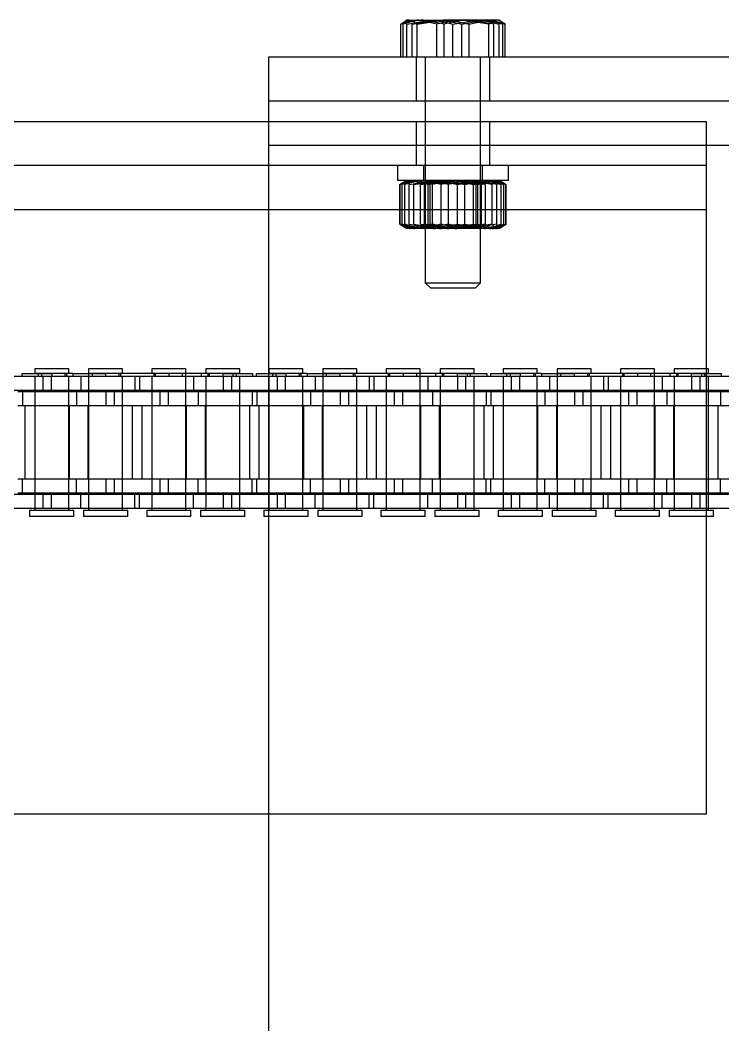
# Model space of a CAD drawing. Header units: metres. Extents: x 0 to 21025, y 0 to 14850.
# Drawn here: x 4131.1 to 4207.3, y 9238.3 to 9347.2 of the extents above; entities that cross this region are included whole.
import ezdxf

# ---------------------------------------------------------------- set-up
doc = ezdxf.new("R2010")
doc.units = ezdxf.units.M
doc.header["$LTSCALE"] = 25
doc.linetypes.add('HIDDEN2', pattern=[4.7625, 3.175, -1.5875])
doc.layers.add('SL4', color=4, linetype='Continuous')
doc.layers.add('ST1', color=7, linetype='HIDDEN2')

msp = doc.modelspace()

# ---------------------------------------------------------------- linework, layer by layer
at = {"layer": 'SL4'}
for p, q in [((4173.039, 9347.146), (4172.789, 9347.002)), ((4173.278, 9347.146), (4173.039, 9347.146)), ((4173.278, 9347.146), (4176.979, 9347.146)), ((4174.158, 9346.699), (4176.979, 9347.146)), ((4181.741, 9347.146), (4176.979, 9347.146)), ((4179.801, 9346.699), (4181.741, 9347.146)), ((4183.039, 9347.146), (4181.741, 9347.146)), ((4183.289, 9347.002), (4183.039, 9347.146)), ((4172.397, 9343.146), (4172.397, 9346.699)), ((4174.158, 9343.146), (4174.158, 9346.699)), ((4179.801, 9343.146), (4179.801, 9346.699)), ((4183.681, 9346.699), (4183.278, 9346.951)), ((4183.681, 9343.146), (4183.681, 9346.699)), ((4158.039, 9343.146), (4158.039, 9338.384)), ((4258.039, 9343.146), (4158.039, 9343.146)), ((4258.039, 9338.384), (4158.039, 9338.384)), ((4158.039, 9338.384), (4158.039, 9336.149)), ((4175.039, 9338.384), (4175.039, 9336.149)), ((4181.039, 9336.149), (4181.039, 9338.384)), ((4205.539, 9336.149), (2880.564, 9336.149)), ((4205.539, 9326.624), (4205.539, 9336.149)), ((4205.539, 9333.621), (4210.539, 9333.621)), ((2880.564, 9326.624), (4205.539, 9326.624)), ((4205.539, 9261.149), (4205.539, 9326.624)), ((4205.723, 9309.384), (4205.539, 9309.384)), ((4205.723, 9308.91), (4205.723, 9309.384)), ((4205.539, 9308.91), (4205.723, 9308.91)), ((4205.539, 9308.873), (4207.108, 9308.873)), ((4209.798, 9308.541), (4205.539, 9308.541)), ((4207.108, 9308.873), (4207.108, 9308.541)), ((4209.798, 9307.021), (4205.539, 9307.021)), ((4207.053, 9306.869), (4205.539, 9306.869)), ((4205.723, 9306.869), (4205.723, 9307.021)), ((4207.053, 9306.869), (4207.053, 9305.349)), ((4210.539, 9306.869), (4207.053, 9306.869)), ((4207.053, 9305.349), (4205.539, 9305.349)), ((4210.539, 9305.349), (4207.053, 9305.349)), ((4207.053, 9297.419), (4205.539, 9297.419)), ((4207.053, 9295.899), (4207.053, 9297.419)), ((4210.539, 9297.419), (4207.053, 9297.419)), ((4207.053, 9295.899), (4205.539, 9295.899)), ((4209.798, 9295.747), (4205.539, 9295.747)), ((4205.723, 9295.747), (4205.723, 9295.899)), ((4210.539, 9295.899), (4207.053, 9295.899)), ((4209.798, 9294.227), (4205.539, 9294.227)), ((4205.539, 9294.042), (4206.276, 9294.042)), ((4205.723, 9294.042), (4205.723, 9294.227)), ((4206.276, 9293.384), (4206.276, 9294.042)), ((4206.276, 9293.384), (4205.539, 9293.384)), ((2880.564, 9261.149), (4205.539, 9261.149)), ((4158.039, 9261.149), (4158.039, 9121.619))]:
    msp.add_line(p, q, dxfattribs=at)
for points, knots in [([(4172.397, 9346.699), (4172.457, 9346.755), (4172.744, 9347.018), (4173.042, 9347.09), (4173.278, 9347.146)], [0, 0, 0, 0, 0.2110008, 1, 1, 1, 1]), ([(4173.278, 9347.146), (4173.347, 9347.141), (4173.645, 9347.12), (4173.935, 9346.882), (4174.158, 9346.699)], [0, 0, 0, 0, 0.2318493, 1, 1, 1, 1]), ([(4176.979, 9347.146), (4177.046, 9347.146), (4177.999, 9347.139), (4178.933, 9346.911), (4179.801, 9346.699)], [0, 0, 0, 0, 0.0702006, 1, 1, 1, 1]), ([(4181.741, 9347.146), (4181.787, 9347.146), (4182.442, 9347.139), (4183.084, 9346.911), (4183.681, 9346.699)], [0, 0, 0, 0, 0.0702006, 1, 1, 1, 1])]:
    msp.add_open_spline(points, degree=3, knots=knots, dxfattribs=at)
at = {"layer": 'ST1'}
for p, q in [((4173.111, 9347.146), (4173.039, 9347.146)), ((4173.039, 9346.699), (4175.539, 9347.146)), ((4173.597, 9346.699), (4176.305, 9347.146)), ((4176.278, 9346.699), (4174.337, 9347.146)), ((4177.066, 9346.699), (4174.845, 9347.146)), ((4178.039, 9346.699), (4180.539, 9347.146)), ((4179.012, 9346.699), (4181.233, 9347.146)), ((4181.92, 9346.699), (4179.099, 9347.146)), ((4182.481, 9346.699), (4179.774, 9347.146)), ((4172.624, 9343.146), (4172.624, 9346.699)), ((4173.039, 9343.146), (4173.039, 9346.699)), ((4173.597, 9343.146), (4173.597, 9346.699)), ((4176.278, 9343.146), (4176.278, 9346.699)), ((4177.066, 9343.146), (4177.066, 9346.699)), ((4178.039, 9343.146), (4178.039, 9346.699)), ((4179.012, 9343.146), (4179.012, 9346.699)), ((4181.92, 9343.146), (4181.92, 9346.699)), ((4182.481, 9343.146), (4182.481, 9346.699)), ((4183.039, 9343.146), (4183.039, 9346.699)), ((4183.454, 9343.146), (4183.454, 9346.699)), ((4174.039, 9343.146), (4174.039, 9338.384)), ((4175.039, 9343.146), (4175.039, 9338.384)), ((4181.039, 9338.384), (4181.039, 9343.146)), ((4182.039, 9338.384), (4182.039, 9343.146)), ((4158.039, 9336.149), (4158.039, 9333.621)), ((4174.039, 9336.149), (4174.039, 9331.386)), ((4175.039, 9336.149), (4175.039, 9318.701)), ((4181.039, 9318.701), (4181.039, 9336.149)), ((4182.039, 9331.386), (4182.039, 9336.149)), ((4158.039, 9333.621), (4258.039, 9333.621)), ((4158.039, 9333.621), (4158.039, 9261.149)), ((4158.039, 9333.621), (4205.539, 9333.621)), ((4205.539, 9331.386), (2880.564, 9331.386)), ((4172.039, 9331.386), (4172.039, 9329.786)), ((4174.839, 9331.386), (4174.839, 9329.786)), ((4181.239, 9329.786), (4181.239, 9331.386)), ((4184.039, 9329.786), (4184.039, 9331.386)), ((4184.039, 9329.786), (4172.039, 9329.786)), ((4172.911, 9329.712), (4172.626, 9329.548)), ((4173.022, 9329.776), (4172.911, 9329.712)), ((4173.039, 9329.786), (4173.022, 9329.776)), ((4173.296, 9329.339), (4175.907, 9329.786)), ((4174.96, 9329.339), (4173.615, 9329.786)), ((4173.804, 9329.339), (4176.562, 9329.786)), ((4175.828, 9329.339), (4174.071, 9329.786)), ((4174.526, 9329.339), (4177.388, 9329.786)), ((4176.758, 9329.339), (4174.641, 9329.786)), ((4175.039, 9329.786), (4175.539, 9329.436)), ((4177.56, 9329.339), (4175.189, 9329.786)), ((4175.349, 9329.339), (4178.233, 9329.786)), ((4180.73, 9329.339), (4177.845, 9329.786)), ((4178.518, 9329.339), (4180.89, 9329.786)), ((4181.552, 9329.339), (4178.69, 9329.786)), ((4179.32, 9329.339), (4181.438, 9329.786)), ((4182.274, 9329.339), (4179.516, 9329.786)), ((4182.782, 9329.339), (4180.171, 9329.786)), ((4180.251, 9329.339), (4182.007, 9329.786)), ((4180.539, 9329.436), (4181.039, 9329.786)), ((4181.118, 9329.339), (4182.463, 9329.786)), ((4183.056, 9329.776), (4183.039, 9329.786)), ((4183.167, 9329.712), (4183.056, 9329.776)), ((4183.452, 9329.548), (4183.167, 9329.712)), ((4172.27, 9325.033), (4172.27, 9329.339)), ((4172.315, 9325.033), (4172.315, 9329.339)), ((4172.626, 9329.548), (4172.374, 9329.402)), ((4172.523, 9325.033), (4172.523, 9329.339)), ((4172.817, 9325.033), (4172.817, 9329.339)), ((4173.296, 9325.033), (4173.296, 9329.339)), ((4173.804, 9325.033), (4173.804, 9329.339)), ((4174.526, 9325.033), (4174.526, 9329.339)), ((4174.96, 9325.033), (4174.96, 9329.339)), ((4175.349, 9325.033), (4175.349, 9329.339)), ((4180.539, 9329.436), (4175.539, 9329.436)), ((4175.539, 9329.436), (4175.539, 9324.962)), ((4175.828, 9325.033), (4175.828, 9329.339)), ((4176.758, 9325.033), (4176.758, 9329.339)), ((4177.56, 9325.033), (4177.56, 9329.339)), ((4178.518, 9325.033), (4178.518, 9329.339)), ((4179.32, 9325.033), (4179.32, 9329.339)), ((4180.251, 9325.033), (4180.251, 9329.339)), ((4180.539, 9324.962), (4180.539, 9329.436)), ((4180.73, 9325.033), (4180.73, 9329.339)), ((4181.118, 9325.033), (4181.118, 9329.339)), ((4181.552, 9325.033), (4181.552, 9329.339)), ((4182.274, 9325.033), (4182.274, 9329.339)), ((4182.782, 9325.033), (4182.782, 9329.339)), ((4183.166, 9329.683), (4183.555, 9329.339)), ((4183.261, 9325.033), (4183.261, 9329.339)), ((4183.436, 9329.507), (4183.764, 9329.339)), ((4183.704, 9329.402), (4183.452, 9329.548)), ((4183.555, 9325.033), (4183.555, 9329.339)), ((4183.692, 9329.381), (4183.808, 9329.339)), ((4183.764, 9325.033), (4183.764, 9329.339)), ((4183.808, 9325.033), (4183.808, 9329.339)), ((2880.564, 9326.624), (4205.539, 9326.624)), ((4172.374, 9324.97), (4172.626, 9324.824)), ((4172.626, 9324.824), (4172.911, 9324.66)), ((4172.911, 9324.66), (4173.022, 9324.596)), ((4173.022, 9324.596), (4173.039, 9324.586)), ((4175.189, 9324.586), (4173.045, 9324.586)), ((4173.296, 9325.033), (4175.907, 9324.586)), ((4174.96, 9325.033), (4173.615, 9324.586)), ((4173.804, 9325.033), (4176.562, 9324.586)), ((4175.828, 9325.033), (4174.071, 9324.586)), ((4174.526, 9325.033), (4177.388, 9324.586)), ((4176.758, 9325.033), (4174.641, 9324.586)), ((4175.539, 9324.962), (4175.039, 9324.611)), ((4175.039, 9324.611), (4181.029, 9324.611)), ((4177.56, 9325.033), (4175.189, 9324.586)), ((4180.171, 9324.586), (4175.189, 9324.586)), ((4175.349, 9325.033), (4178.233, 9324.586)), ((4175.539, 9324.962), (4180.539, 9324.962)), ((4180.73, 9325.033), (4177.845, 9324.586)), ((4178.518, 9325.033), (4180.89, 9324.586)), ((4181.552, 9325.033), (4178.69, 9324.586)), ((4179.32, 9325.033), (4181.438, 9324.586)), ((4182.274, 9325.033), (4179.516, 9324.586)), ((4182.782, 9325.033), (4180.171, 9324.586)), ((4183.022, 9324.586), (4180.171, 9324.586)), ((4180.251, 9325.033), (4182.007, 9324.586)), ((4181.039, 9324.611), (4180.539, 9324.962)), ((4181.029, 9324.611), (4181.039, 9324.611)), ((4181.039, 9324.586), (4181.039, 9324.611)), ((4181.118, 9325.033), (4182.463, 9324.586)), ((4183.022, 9324.586), (4183.039, 9324.586)), ((4183.039, 9324.586), (4183.056, 9324.596)), ((4183.056, 9324.596), (4183.167, 9324.66)), ((4183.157, 9324.681), (4183.555, 9325.033)), ((4183.167, 9324.66), (4183.452, 9324.824)), ((4183.452, 9324.824), (4183.704, 9324.97)), ((4183.692, 9324.991), (4183.808, 9325.033)), ((4175.039, 9318.701), (4181.039, 9318.701)), ((4175.039, 9318.701), (4175.594, 9318.146)), ((4175.594, 9318.146), (4180.485, 9318.146)), ((4180.485, 9318.146), (4181.039, 9318.701)), ((4136.375, 9309.384), (4132.685, 9309.384)), ((4132.685, 9309.384), (4132.685, 9308.91)), ((4136.375, 9308.91), (4136.375, 9309.384)), ((4142.223, 9309.384), (4138.533, 9309.384)), ((4138.533, 9309.384), (4138.533, 9308.91)), ((4142.223, 9308.91), (4142.223, 9309.384)), ((4149.075, 9309.384), (4145.385, 9309.384)), ((4145.385, 9309.384), (4145.385, 9308.91)), ((4149.075, 9308.91), (4149.075, 9309.384)), ((4154.923, 9309.384), (4151.233, 9309.384)), ((4151.233, 9309.384), (4151.233, 9308.91)), ((4154.923, 9308.91), (4154.923, 9309.384)), ((4161.775, 9309.384), (4158.085, 9309.384)), ((4158.085, 9309.384), (4158.085, 9308.91)), ((4161.775, 9308.91), (4161.775, 9309.384)), ((4167.623, 9309.384), (4163.933, 9309.384)), ((4163.933, 9309.384), (4163.933, 9308.91)), ((4167.623, 9308.91), (4167.623, 9309.384)), ((4174.475, 9309.384), (4170.785, 9309.384)), ((4170.785, 9309.384), (4170.785, 9308.91)), ((4174.475, 9308.91), (4174.475, 9309.384)), ((4180.323, 9309.384), (4176.633, 9309.384)), ((4176.633, 9309.384), (4176.633, 9308.91)), ((4180.323, 9308.91), (4180.323, 9309.384)), ((4187.175, 9309.384), (4183.485, 9309.384)), ((4183.485, 9309.384), (4183.485, 9308.91)), ((4187.175, 9308.91), (4187.175, 9309.384)), ((4193.023, 9309.384), (4189.333, 9309.384)), ((4189.333, 9309.384), (4189.333, 9308.91)), ((4193.023, 9308.91), (4193.023, 9309.384)), ((4199.875, 9309.384), (4196.185, 9309.384)), ((4196.185, 9309.384), (4196.185, 9308.91)), ((4199.875, 9308.91), (4199.875, 9309.384)), ((4205.539, 9309.384), (4202.033, 9309.384)), ((4202.033, 9309.384), (4202.033, 9308.91)), ((4133.598, 9308.541), (4124.503, 9308.541)), ((4131.299, 9308.873), (4131.299, 9308.541)), ((4131.299, 9308.873), (4134.53, 9308.873)), ((4132.685, 9308.91), (4136.375, 9308.91)), ((4132.685, 9308.541), (4132.685, 9307.021)), ((4132.685, 9308.541), (4132.685, 9294.042)), ((4133.054, 9308.91), (4133.054, 9308.541)), ((4133.423, 9308.873), (4133.423, 9308.541)), ((4134.458, 9308.541), (4133.598, 9308.541)), ((4133.598, 9307.021), (4133.598, 9308.541)), ((4143.553, 9308.541), (4134.458, 9308.541)), ((4134.458, 9308.541), (4134.458, 9307.021)), ((4134.53, 9308.873), (4134.53, 9308.541)), ((4136.826, 9308.873), (4134.53, 9308.873)), ((4136.006, 9308.541), (4136.006, 9308.91)), ((4136.149, 9308.873), (4136.149, 9308.541)), ((4136.375, 9307.021), (4136.375, 9308.541)), ((4136.375, 9294.042), (4136.375, 9308.541)), ((4136.826, 9308.873), (4140.378, 9308.873)), ((4136.826, 9308.873), (4136.826, 9308.541)), ((4137.705, 9308.541), (4137.705, 9307.021)), ((4138.533, 9308.91), (4142.223, 9308.91)), ((4138.533, 9308.873), (4138.533, 9307.021)), ((4138.533, 9308.541), (4138.533, 9294.042)), ((4138.902, 9308.91), (4138.902, 9308.541)), ((4140.378, 9308.873), (4140.378, 9308.541)), ((4153.078, 9308.873), (4140.378, 9308.873)), ((4141.854, 9308.541), (4141.854, 9308.91)), ((4141.997, 9308.873), (4141.997, 9308.541)), ((4142.223, 9307.021), (4142.223, 9308.541)), ((4142.223, 9294.042), (4142.223, 9308.541)), ((4143.553, 9308.541), (4143.553, 9307.021)), ((4149.903, 9308.541), (4143.553, 9308.541)), ((4144.055, 9308.541), (4144.055, 9307.021)), ((4145.385, 9308.91), (4149.075, 9308.91)), ((4145.385, 9308.541), (4145.385, 9307.021)), ((4145.385, 9308.541), (4145.385, 9294.042)), ((4145.611, 9308.873), (4145.611, 9308.541)), ((4145.754, 9308.91), (4145.754, 9308.541)), ((4147.23, 9308.873), (4147.23, 9308.541)), ((4148.706, 9308.541), (4148.706, 9308.91)), ((4149.075, 9307.021), (4149.075, 9308.873)), ((4149.075, 9294.042), (4149.075, 9308.541)), ((4149.903, 9308.541), (4149.903, 9307.021)), ((4158.998, 9308.541), (4149.903, 9308.541)), ((4150.782, 9308.541), (4150.782, 9308.873)), ((4151.233, 9308.91), (4154.923, 9308.91)), ((4151.233, 9308.541), (4151.233, 9307.021)), ((4151.233, 9308.541), (4151.233, 9294.042)), ((4151.459, 9308.873), (4151.459, 9308.541)), ((4151.602, 9308.91), (4151.602, 9308.541)), ((4153.078, 9308.873), (4153.078, 9308.541)), ((4153.078, 9308.873), (4156.308, 9308.873)), ((4153.15, 9307.021), (4153.15, 9308.541)), ((4154.01, 9308.541), (4154.01, 9307.021)), ((4154.185, 9308.873), (4154.185, 9308.541)), ((4154.554, 9308.541), (4154.554, 9308.91)), ((4154.923, 9307.021), (4154.923, 9308.541)), ((4154.923, 9294.042), (4154.923, 9308.541)), ((4156.308, 9308.873), (4156.308, 9308.541)), ((4156.699, 9308.873), (4156.699, 9308.541)), ((4156.699, 9308.873), (4159.93, 9308.873)), ((4158.085, 9308.91), (4161.775, 9308.91)), ((4158.085, 9308.541), (4158.085, 9307.021)), ((4158.085, 9308.541), (4158.085, 9294.042)), ((4158.454, 9308.91), (4158.454, 9308.541)), ((4158.823, 9308.873), (4158.823, 9308.541)), ((4159.858, 9308.541), (4158.998, 9308.541)), ((4158.998, 9307.021), (4158.998, 9308.541)), ((4168.953, 9308.541), (4159.858, 9308.541)), ((4159.858, 9308.541), (4159.858, 9307.021)), ((4159.93, 9308.873), (4159.93, 9308.541)), ((4162.226, 9308.873), (4159.93, 9308.873)), ((4161.406, 9308.541), (4161.406, 9308.91)), ((4161.549, 9308.873), (4161.549, 9308.541)), ((4161.775, 9307.021), (4161.775, 9308.541)), ((4161.775, 9294.042), (4161.775, 9308.541)), ((4162.226, 9308.873), (4165.778, 9308.873)), ((4162.226, 9308.873), (4162.226, 9308.541)), ((4163.105, 9308.541), (4163.105, 9307.021)), ((4163.933, 9308.91), (4167.623, 9308.91)), ((4163.933, 9308.873), (4163.933, 9307.021)), ((4163.933, 9308.541), (4163.933, 9294.042)), ((4164.302, 9308.91), (4164.302, 9308.541)), ((4165.778, 9308.873), (4165.778, 9308.541)), ((4178.478, 9308.873), (4165.778, 9308.873)), ((4167.254, 9308.541), (4167.254, 9308.91)), ((4167.397, 9308.873), (4167.397, 9308.541)), ((4167.623, 9307.021), (4167.623, 9308.541)), ((4167.623, 9294.042), (4167.623, 9308.541)), ((4168.953, 9308.541), (4168.953, 9307.021)), ((4175.303, 9308.541), (4168.953, 9308.541)), ((4169.455, 9308.541), (4169.455, 9307.021)), ((4170.785, 9308.91), (4174.475, 9308.91)), ((4170.785, 9308.541), (4170.785, 9307.021)), ((4170.785, 9308.541), (4170.785, 9294.042)), ((4171.011, 9308.873), (4171.011, 9308.541)), ((4171.154, 9308.91), (4171.154, 9308.541)), ((4172.63, 9308.873), (4172.63, 9308.541)), ((4174.106, 9308.541), (4174.106, 9308.91)), ((4174.475, 9307.021), (4174.475, 9308.873)), ((4174.475, 9294.042), (4174.475, 9308.541)), ((4175.303, 9308.541), (4175.303, 9307.021)), ((4184.398, 9308.541), (4175.303, 9308.541)), ((4176.182, 9308.541), (4176.182, 9308.873)), ((4176.633, 9308.91), (4180.323, 9308.91)), ((4176.633, 9308.541), (4176.633, 9307.021)), ((4176.633, 9308.541), (4176.633, 9294.042)), ((4176.859, 9308.873), (4176.859, 9308.541)), ((4177.002, 9308.91), (4177.002, 9308.541)), ((4178.478, 9308.873), (4178.478, 9308.541)), ((4178.478, 9308.873), (4181.708, 9308.873)), ((4178.55, 9307.021), (4178.55, 9308.541)), ((4179.41, 9308.541), (4179.41, 9307.021)), ((4179.585, 9308.873), (4179.585, 9308.541)), ((4179.954, 9308.541), (4179.954, 9308.91)), ((4180.323, 9307.021), (4180.323, 9308.541)), ((4180.323, 9294.042), (4180.323, 9308.541)), ((4181.708, 9308.873), (4181.708, 9308.541)), ((4182.099, 9308.873), (4182.099, 9308.541)), ((4182.099, 9308.873), (4185.33, 9308.873)), ((4183.485, 9308.91), (4187.175, 9308.91)), ((4183.485, 9308.541), (4183.485, 9307.021)), ((4183.485, 9308.541), (4183.485, 9294.042)), ((4183.854, 9308.91), (4183.854, 9308.541)), ((4184.223, 9308.873), (4184.223, 9308.541)), ((4185.258, 9308.541), (4184.398, 9308.541)), ((4184.398, 9307.021), (4184.398, 9308.541)), ((4194.353, 9308.541), (4185.258, 9308.541)), ((4185.258, 9308.541), (4185.258, 9307.021)), ((4185.33, 9308.873), (4185.33, 9308.541)), ((4187.626, 9308.873), (4185.33, 9308.873)), ((4186.806, 9308.541), (4186.806, 9308.91)), ((4186.949, 9308.873), (4186.949, 9308.541)), ((4187.175, 9307.021), (4187.175, 9308.541)), ((4187.175, 9294.042), (4187.175, 9308.541)), ((4187.626, 9308.873), (4191.178, 9308.873)), ((4187.626, 9308.873), (4187.626, 9308.541)), ((4188.505, 9308.541), (4188.505, 9307.021)), ((4189.333, 9308.91), (4193.023, 9308.91)), ((4189.333, 9308.873), (4189.333, 9307.021)), ((4189.333, 9308.541), (4189.333, 9294.042)), ((4189.702, 9308.91), (4189.702, 9308.541)), ((4191.178, 9308.873), (4191.178, 9308.541)), ((4203.878, 9308.873), (4191.178, 9308.873)), ((4192.654, 9308.541), (4192.654, 9308.91)), ((4192.797, 9308.873), (4192.797, 9308.541)), ((4193.023, 9307.021), (4193.023, 9308.541)), ((4193.023, 9294.042), (4193.023, 9308.541)), ((4194.353, 9308.541), (4194.353, 9307.021)), ((4200.703, 9308.541), (4194.353, 9308.541)), ((4194.855, 9308.541), (4194.855, 9307.021)), ((4196.185, 9308.91), (4199.875, 9308.91)), ((4196.185, 9308.541), (4196.185, 9307.021)), ((4196.185, 9308.541), (4196.185, 9294.042)), ((4196.411, 9308.873), (4196.411, 9308.541)), ((4196.554, 9308.91), (4196.554, 9308.541)), ((4198.03, 9308.873), (4198.03, 9308.541)), ((4199.506, 9308.541), (4199.506, 9308.91)), ((4199.875, 9307.021), (4199.875, 9308.873)), ((4199.875, 9294.042), (4199.875, 9308.541)), ((4200.703, 9308.541), (4200.703, 9307.021)), ((4205.539, 9308.541), (4200.703, 9308.541)), ((4201.582, 9308.541), (4201.582, 9308.873)), ((4202.033, 9308.91), (4205.539, 9308.91)), ((4202.033, 9308.541), (4202.033, 9307.021)), ((4202.033, 9308.541), (4202.033, 9294.042)), ((4202.259, 9308.873), (4202.259, 9308.541)), ((4202.402, 9308.91), (4202.402, 9308.541)), ((4203.878, 9308.873), (4203.878, 9308.541)), ((4203.878, 9308.873), (4205.539, 9308.873)), ((4203.95, 9307.021), (4203.95, 9308.541)), ((4204.809, 9308.541), (4204.809, 9307.021)), ((4204.985, 9308.873), (4204.985, 9308.541)), ((4205.354, 9308.541), (4205.354, 9308.91)), ((4205.723, 9307.021), (4205.723, 9308.541)), ((4205.723, 9307.021), (4205.723, 9308.541)), ((4133.598, 9307.021), (4124.503, 9307.021)), ((4137.203, 9306.869), (4130.853, 9306.869)), ((4131.355, 9306.869), (4131.355, 9305.349)), ((4132.685, 9306.869), (4132.685, 9305.349)), ((4134.458, 9307.021), (4133.598, 9307.021)), ((4143.553, 9307.021), (4134.458, 9307.021)), ((4136.375, 9305.349), (4136.375, 9306.869)), ((4137.203, 9306.869), (4137.203, 9305.349)), ((4146.298, 9306.869), (4137.203, 9306.869)), ((4138.533, 9306.869), (4138.533, 9305.349)), ((4140.45, 9305.349), (4140.45, 9306.869)), ((4141.31, 9306.869), (4141.31, 9305.349)), ((4142.223, 9305.349), (4142.223, 9306.869)), ((4149.903, 9307.021), (4143.553, 9307.021)), ((4145.385, 9306.869), (4145.385, 9305.349)), ((4147.158, 9306.869), (4146.298, 9306.869)), ((4146.298, 9305.349), (4146.298, 9306.869)), ((4156.253, 9306.869), (4147.158, 9306.869)), ((4147.158, 9306.869), (4147.158, 9305.349)), ((4149.075, 9305.349), (4149.075, 9306.869)), ((4158.998, 9307.021), (4149.903, 9307.021)), ((4150.405, 9306.869), (4150.405, 9305.349)), ((4151.233, 9306.869), (4151.233, 9305.349)), ((4154.923, 9305.349), (4154.923, 9306.869)), ((4156.253, 9306.869), (4156.253, 9305.349)), ((4162.603, 9306.869), (4156.253, 9306.869)), ((4156.755, 9306.869), (4156.755, 9305.349)), ((4158.085, 9306.869), (4158.085, 9305.349)), ((4159.858, 9307.021), (4158.998, 9307.021)), ((4168.953, 9307.021), (4159.858, 9307.021)), ((4161.775, 9305.349), (4161.775, 9306.869)), ((4162.603, 9306.869), (4162.603, 9305.349)), ((4171.698, 9306.869), (4162.603, 9306.869)), ((4163.933, 9306.869), (4163.933, 9305.349)), ((4165.85, 9305.349), (4165.85, 9306.869)), ((4166.71, 9306.869), (4166.71, 9305.349)), ((4167.623, 9305.349), (4167.623, 9306.869)), ((4175.303, 9307.021), (4168.953, 9307.021)), ((4170.785, 9306.869), (4170.785, 9305.349)), ((4172.558, 9306.869), (4171.698, 9306.869)), ((4171.698, 9305.349), (4171.698, 9306.869)), ((4181.653, 9306.869), (4172.558, 9306.869)), ((4172.558, 9306.869), (4172.558, 9305.349)), ((4174.475, 9305.349), (4174.475, 9306.869)), ((4184.398, 9307.021), (4175.303, 9307.021)), ((4175.805, 9306.869), (4175.805, 9305.349)), ((4176.633, 9306.869), (4176.633, 9305.349)), ((4180.323, 9305.349), (4180.323, 9306.869)), ((4181.653, 9306.869), (4181.653, 9305.349)), ((4188.003, 9306.869), (4181.653, 9306.869)), ((4182.155, 9306.869), (4182.155, 9305.349)), ((4183.485, 9306.869), (4183.485, 9305.349)), ((4185.258, 9307.021), (4184.398, 9307.021)), ((4194.353, 9307.021), (4185.258, 9307.021)), ((4187.175, 9305.349), (4187.175, 9306.869)), ((4188.003, 9306.869), (4188.003, 9305.349)), ((4197.098, 9306.869), (4188.003, 9306.869)), ((4189.333, 9306.869), (4189.333, 9305.349)), ((4191.25, 9305.349), (4191.25, 9306.869)), ((4192.11, 9306.869), (4192.11, 9305.349)), ((4193.023, 9305.349), (4193.023, 9306.869)), ((4200.703, 9307.021), (4194.353, 9307.021)), ((4196.185, 9306.869), (4196.185, 9305.349)), ((4197.958, 9306.869), (4197.098, 9306.869)), ((4197.098, 9305.349), (4197.098, 9306.869)), ((4205.539, 9306.869), (4197.958, 9306.869)), ((4197.958, 9306.869), (4197.958, 9305.349)), ((4199.875, 9305.349), (4199.875, 9306.869)), ((4205.539, 9307.021), (4200.703, 9307.021)), ((4201.205, 9306.869), (4201.205, 9305.349)), ((4202.033, 9306.869), (4202.033, 9305.349)), ((4205.723, 9295.899), (4205.723, 9306.869)), ((4205.723, 9305.349), (4205.723, 9306.869)), ((4207.053, 9306.869), (4207.053, 9305.349)), ((4137.203, 9305.349), (4130.853, 9305.349)), ((4131.638, 9297.419), (4131.638, 9305.349)), ((4132.685, 9305.349), (4132.685, 9297.419)), ((4136.375, 9297.419), (4136.375, 9305.349)), ((4136.418, 9305.349), (4136.418, 9297.419)), ((4146.298, 9305.349), (4137.203, 9305.349)), ((4138.49, 9297.419), (4138.49, 9305.349)), ((4138.533, 9305.349), (4138.533, 9297.419)), ((4142.223, 9297.419), (4142.223, 9305.349)), ((4143.27, 9305.349), (4143.27, 9297.419)), ((4144.338, 9297.419), (4144.338, 9305.349)), ((4145.385, 9305.349), (4145.385, 9297.419)), ((4147.158, 9305.349), (4146.298, 9305.349)), ((4156.253, 9305.349), (4147.158, 9305.349)), ((4149.075, 9297.419), (4149.075, 9305.349)), ((4149.118, 9305.349), (4149.118, 9297.419)), ((4151.19, 9297.419), (4151.19, 9305.349)), ((4151.233, 9305.349), (4151.233, 9297.419)), ((4154.923, 9297.419), (4154.923, 9305.349)), ((4155.97, 9305.349), (4155.97, 9297.419)), ((4162.603, 9305.349), (4156.253, 9305.349)), ((4157.038, 9297.419), (4157.038, 9305.349)), ((4158.085, 9305.349), (4158.085, 9297.419)), ((4161.775, 9297.419), (4161.775, 9305.349)), ((4161.818, 9305.349), (4161.818, 9297.419)), ((4171.698, 9305.349), (4162.603, 9305.349)), ((4163.89, 9297.419), (4163.89, 9305.349)), ((4163.933, 9305.349), (4163.933, 9297.419)), ((4167.623, 9297.419), (4167.623, 9305.349)), ((4168.67, 9305.349), (4168.67, 9297.419)), ((4169.738, 9297.419), (4169.738, 9305.349)), ((4170.785, 9305.349), (4170.785, 9297.419)), ((4172.558, 9305.349), (4171.698, 9305.349)), ((4181.653, 9305.349), (4172.558, 9305.349)), ((4174.475, 9297.419), (4174.475, 9305.349)), ((4174.518, 9305.349), (4174.518, 9297.419)), ((4176.59, 9297.419), (4176.59, 9305.349)), ((4176.633, 9305.349), (4176.633, 9297.419)), ((4180.323, 9297.419), (4180.323, 9305.349)), ((4181.37, 9305.349), (4181.37, 9297.419)), ((4188.003, 9305.349), (4181.653, 9305.349)), ((4182.438, 9297.419), (4182.438, 9305.349)), ((4183.485, 9305.349), (4183.485, 9297.419)), ((4187.175, 9297.419), (4187.175, 9305.349)), ((4187.218, 9305.349), (4187.218, 9297.419)), ((4197.098, 9305.349), (4188.003, 9305.349)), ((4189.29, 9297.419), (4189.29, 9305.349)), ((4189.333, 9305.349), (4189.333, 9297.419)), ((4193.023, 9297.419), (4193.023, 9305.349)), ((4194.07, 9305.349), (4194.07, 9297.419)), ((4195.138, 9297.419), (4195.138, 9305.349)), ((4196.185, 9305.349), (4196.185, 9297.419)), ((4197.958, 9305.349), (4197.098, 9305.349)), ((4205.539, 9305.349), (4197.958, 9305.349)), ((4199.875, 9297.419), (4199.875, 9305.349)), ((4199.918, 9305.349), (4199.918, 9297.419)), ((4201.99, 9297.419), (4201.99, 9305.349)), ((4202.033, 9305.349), (4202.033, 9297.419)), ((4205.723, 9297.419), (4205.723, 9305.349)), ((4206.77, 9305.349), (4206.77, 9297.419)), ((4137.203, 9297.419), (4130.853, 9297.419)), ((4131.355, 9295.899), (4131.355, 9297.419)), ((4132.685, 9297.419), (4132.685, 9295.899)), ((4136.375, 9295.899), (4136.375, 9297.419)), ((4137.203, 9295.899), (4137.203, 9297.419)), ((4146.298, 9297.419), (4137.203, 9297.419)), ((4138.533, 9297.419), (4138.533, 9295.899)), ((4140.45, 9295.899), (4140.45, 9297.419)), ((4141.31, 9297.419), (4141.31, 9295.899)), ((4142.223, 9295.899), (4142.223, 9297.419)), ((4145.385, 9297.419), (4145.385, 9295.899)), ((4147.158, 9297.419), (4146.298, 9297.419)), ((4146.298, 9295.899), (4146.298, 9297.419)), ((4156.253, 9297.419), (4147.158, 9297.419)), ((4147.158, 9297.419), (4147.158, 9295.899)), ((4149.075, 9295.899), (4149.075, 9297.419)), ((4150.405, 9295.899), (4150.405, 9297.419)), ((4151.233, 9297.419), (4151.233, 9295.899)), ((4154.923, 9295.899), (4154.923, 9297.419)), ((4156.253, 9295.899), (4156.253, 9297.419)), ((4162.603, 9297.419), (4156.253, 9297.419)), ((4156.755, 9295.899), (4156.755, 9297.419)), ((4158.085, 9297.419), (4158.085, 9295.899)), ((4161.775, 9295.899), (4161.775, 9297.419)), ((4162.603, 9295.899), (4162.603, 9297.419)), ((4171.698, 9297.419), (4162.603, 9297.419)), ((4163.933, 9297.419), (4163.933, 9295.899)), ((4165.85, 9295.899), (4165.85, 9297.419)), ((4166.71, 9297.419), (4166.71, 9295.899)), ((4167.623, 9295.899), (4167.623, 9297.419)), ((4170.785, 9297.419), (4170.785, 9295.899)), ((4172.558, 9297.419), (4171.698, 9297.419)), ((4171.698, 9295.899), (4171.698, 9297.419)), ((4181.653, 9297.419), (4172.558, 9297.419)), ((4172.558, 9297.419), (4172.558, 9295.899)), ((4174.475, 9295.899), (4174.475, 9297.419)), ((4175.805, 9295.899), (4175.805, 9297.419)), ((4176.633, 9297.419), (4176.633, 9295.899)), ((4180.323, 9295.899), (4180.323, 9297.419)), ((4181.653, 9295.899), (4181.653, 9297.419)), ((4188.003, 9297.419), (4181.653, 9297.419)), ((4182.155, 9295.899), (4182.155, 9297.419)), ((4183.485, 9297.419), (4183.485, 9295.899)), ((4187.175, 9295.899), (4187.175, 9297.419)), ((4188.003, 9295.899), (4188.003, 9297.419)), ((4197.098, 9297.419), (4188.003, 9297.419)), ((4189.333, 9297.419), (4189.333, 9295.899)), ((4191.25, 9295.899), (4191.25, 9297.419)), ((4192.11, 9297.419), (4192.11, 9295.899)), ((4193.023, 9295.899), (4193.023, 9297.419)), ((4196.185, 9297.419), (4196.185, 9295.899)), ((4197.958, 9297.419), (4197.098, 9297.419)), ((4197.098, 9295.899), (4197.098, 9297.419)), ((4205.539, 9297.419), (4197.958, 9297.419)), ((4197.958, 9297.419), (4197.958, 9295.899)), ((4199.875, 9295.899), (4199.875, 9297.419)), ((4201.205, 9295.899), (4201.205, 9297.419)), ((4202.033, 9297.419), (4202.033, 9295.899)), ((4205.723, 9295.899), (4205.723, 9297.419)), ((4207.053, 9295.899), (4207.053, 9297.419)), ((4133.598, 9295.747), (4124.503, 9295.747)), ((4137.203, 9295.899), (4130.853, 9295.899)), ((4132.685, 9295.747), (4132.685, 9294.227)), ((4134.458, 9295.747), (4133.598, 9295.747)), ((4133.598, 9294.227), (4133.598, 9295.747)), ((4143.553, 9295.747), (4134.458, 9295.747)), ((4134.458, 9295.747), (4134.458, 9294.227)), ((4136.375, 9294.227), (4136.375, 9295.747)), ((4146.298, 9295.899), (4137.203, 9295.899)), ((4137.705, 9294.227), (4137.705, 9295.747)), ((4138.533, 9295.747), (4138.533, 9294.227)), ((4142.223, 9294.227), (4142.223, 9295.747)), ((4143.553, 9294.227), (4143.553, 9295.747)), ((4149.903, 9295.747), (4143.553, 9295.747)), ((4144.055, 9294.227), (4144.055, 9295.747)), ((4145.385, 9295.747), (4145.385, 9294.227)), ((4147.158, 9295.899), (4146.298, 9295.899)), ((4156.253, 9295.899), (4147.158, 9295.899)), ((4149.075, 9294.227), (4149.075, 9295.747)), ((4149.903, 9294.227), (4149.903, 9295.747)), ((4158.998, 9295.747), (4149.903, 9295.747)), ((4151.233, 9295.747), (4151.233, 9294.227)), ((4153.15, 9294.227), (4153.15, 9295.747)), ((4154.01, 9295.747), (4154.01, 9294.227)), ((4154.923, 9294.227), (4154.923, 9295.747)), ((4162.603, 9295.899), (4156.253, 9295.899)), ((4158.085, 9295.747), (4158.085, 9294.227)), ((4159.858, 9295.747), (4158.998, 9295.747)), ((4158.998, 9294.227), (4158.998, 9295.747)), ((4168.953, 9295.747), (4159.858, 9295.747)), ((4159.858, 9295.747), (4159.858, 9294.227)), ((4161.775, 9294.227), (4161.775, 9295.747)), ((4171.698, 9295.899), (4162.603, 9295.899)), ((4163.105, 9294.227), (4163.105, 9295.747)), ((4163.933, 9295.747), (4163.933, 9294.227)), ((4167.623, 9294.227), (4167.623, 9295.747)), ((4168.953, 9294.227), (4168.953, 9295.747)), ((4175.303, 9295.747), (4168.953, 9295.747)), ((4169.455, 9294.227), (4169.455, 9295.747)), ((4170.785, 9295.747), (4170.785, 9294.227)), ((4172.558, 9295.899), (4171.698, 9295.899)), ((4181.653, 9295.899), (4172.558, 9295.899)), ((4174.475, 9294.227), (4174.475, 9295.747)), ((4175.303, 9294.227), (4175.303, 9295.747)), ((4184.398, 9295.747), (4175.303, 9295.747)), ((4176.633, 9295.747), (4176.633, 9294.227)), ((4178.55, 9294.227), (4178.55, 9295.747)), ((4179.41, 9295.747), (4179.41, 9294.227)), ((4180.323, 9294.227), (4180.323, 9295.747)), ((4188.003, 9295.899), (4181.653, 9295.899)), ((4183.485, 9295.747), (4183.485, 9294.227)), ((4185.258, 9295.747), (4184.398, 9295.747)), ((4184.398, 9294.227), (4184.398, 9295.747)), ((4194.353, 9295.747), (4185.258, 9295.747)), ((4185.258, 9295.747), (4185.258, 9294.227)), ((4187.175, 9294.227), (4187.175, 9295.747)), ((4197.098, 9295.899), (4188.003, 9295.899)), ((4188.505, 9294.227), (4188.505, 9295.747)), ((4189.333, 9295.747), (4189.333, 9294.227)), ((4193.023, 9294.227), (4193.023, 9295.747)), ((4194.353, 9294.227), (4194.353, 9295.747)), ((4200.703, 9295.747), (4194.353, 9295.747)), ((4194.855, 9294.227), (4194.855, 9295.747)), ((4196.185, 9295.747), (4196.185, 9294.227)), ((4197.958, 9295.899), (4197.098, 9295.899)), ((4205.539, 9295.899), (4197.958, 9295.899)), ((4199.875, 9294.227), (4199.875, 9295.747)), ((4200.703, 9294.227), (4200.703, 9295.747)), ((4205.539, 9295.747), (4200.703, 9295.747)), ((4202.033, 9295.747), (4202.033, 9294.227)), ((4203.95, 9294.227), (4203.95, 9295.747)), ((4204.809, 9295.747), (4204.809, 9294.227)), ((4205.723, 9294.227), (4205.723, 9295.747)), ((4205.723, 9294.227), (4205.723, 9295.747)), ((4133.598, 9294.227), (4124.503, 9294.227)), ((4132.131, 9294.042), (4136.928, 9294.042)), ((4132.131, 9294.042), (4132.131, 9293.384)), ((4134.458, 9294.227), (4133.598, 9294.227)), ((4143.553, 9294.227), (4134.458, 9294.227)), ((4136.928, 9293.384), (4136.928, 9294.042)), ((4137.979, 9294.042), (4142.776, 9294.042)), ((4137.979, 9294.042), (4137.979, 9293.384)), ((4142.776, 9293.384), (4142.776, 9294.042)), ((4149.903, 9294.227), (4143.553, 9294.227)), ((4144.831, 9294.042), (4149.628, 9294.042)), ((4144.831, 9294.042), (4144.831, 9293.384)), ((4149.628, 9293.384), (4149.628, 9294.042)), ((4158.998, 9294.227), (4149.903, 9294.227)), ((4150.679, 9294.042), (4155.476, 9294.042)), ((4150.679, 9294.042), (4150.679, 9293.384)), ((4155.476, 9293.384), (4155.476, 9294.042)), ((4157.531, 9294.042), (4162.328, 9294.042)), ((4157.531, 9294.042), (4157.531, 9293.384)), ((4159.858, 9294.227), (4158.998, 9294.227)), ((4168.953, 9294.227), (4159.858, 9294.227)), ((4162.328, 9293.384), (4162.328, 9294.042)), ((4163.379, 9294.042), (4168.176, 9294.042)), ((4163.379, 9294.042), (4163.379, 9293.384)), ((4168.176, 9293.384), (4168.176, 9294.042)), ((4175.303, 9294.227), (4168.953, 9294.227)), ((4170.231, 9294.042), (4175.028, 9294.042)), ((4170.231, 9294.042), (4170.231, 9293.384)), ((4175.028, 9293.384), (4175.028, 9294.042)), ((4184.398, 9294.227), (4175.303, 9294.227)), ((4176.079, 9294.042), (4180.876, 9294.042)), ((4176.079, 9294.042), (4176.079, 9293.384)), ((4180.876, 9293.384), (4180.876, 9294.042)), ((4182.931, 9294.042), (4187.728, 9294.042)), ((4182.931, 9294.042), (4182.931, 9293.384)), ((4185.258, 9294.227), (4184.398, 9294.227)), ((4194.353, 9294.227), (4185.258, 9294.227)), ((4187.728, 9293.384), (4187.728, 9294.042)), ((4188.779, 9294.042), (4193.576, 9294.042)), ((4188.779, 9294.042), (4188.779, 9293.384)), ((4193.576, 9293.384), (4193.576, 9294.042)), ((4200.703, 9294.227), (4194.353, 9294.227)), ((4195.631, 9294.042), (4200.428, 9294.042)), ((4195.631, 9294.042), (4195.631, 9293.384)), ((4200.428, 9293.384), (4200.428, 9294.042)), ((4205.539, 9294.227), (4200.703, 9294.227)), ((4201.479, 9294.042), (4205.539, 9294.042)), ((4201.479, 9294.042), (4201.479, 9293.384)), ((4136.928, 9293.384), (4132.131, 9293.384)), ((4142.776, 9293.384), (4137.979, 9293.384)), ((4149.628, 9293.384), (4144.831, 9293.384)), ((4155.476, 9293.384), (4150.679, 9293.384)), ((4162.328, 9293.384), (4157.531, 9293.384)), ((4168.176, 9293.384), (4163.379, 9293.384)), ((4175.028, 9293.384), (4170.231, 9293.384)), ((4180.876, 9293.384), (4176.079, 9293.384)), ((4187.728, 9293.384), (4182.931, 9293.384)), ((4193.576, 9293.384), (4188.779, 9293.384)), ((4200.428, 9293.384), (4195.631, 9293.384)), ((4205.539, 9293.384), (4201.479, 9293.384))]:
    msp.add_line(p, q, dxfattribs=at)
for points, knots in [([(4174.337, 9347.146), (4174.291, 9347.146), (4173.636, 9347.139), (4172.994, 9346.911), (4172.397, 9346.699)], [0, 0, 0, 0, 0.0702006, 1, 1, 1, 1]), ([(4174.845, 9347.146), (4174.793, 9347.146), (4174.043, 9347.139), (4173.308, 9346.911), (4172.624, 9346.699)], [0, 0, 0, 0, 0.0702006, 1, 1, 1, 1]), ([(4173.111, 9347.146), (4173.072, 9347.151), (4173.024, 9347.156), (4172.977, 9347.099), (4172.967, 9347.087)], [0, 0, 0, 0, 0.7935385, 1, 1, 1, 1]), ([(4175.539, 9347.146), (4175.598, 9347.146), (4176.443, 9347.139), (4177.27, 9346.911), (4178.039, 9346.699)], [0, 0, 0, 0, 0.07020058, 1, 1, 1, 1]), ([(4179.099, 9347.146), (4179.032, 9347.146), (4178.079, 9347.139), (4177.146, 9346.911), (4176.278, 9346.699)], [0, 0, 0, 0, 0.07020058, 1, 1, 1, 1]), ([(4176.305, 9347.146), (4176.369, 9347.146), (4177.283, 9347.139), (4178.179, 9346.911), (4179.012, 9346.699)], [0, 0, 0, 0, 0.0702006, 1, 1, 1, 1]), ([(4179.774, 9347.146), (4179.709, 9347.146), (4178.795, 9347.139), (4177.899, 9346.911), (4177.066, 9346.699)], [0, 0, 0, 0, 0.0702006, 1, 1, 1, 1]), ([(4180.539, 9347.146), (4180.598, 9347.146), (4181.443, 9347.139), (4182.27, 9346.911), (4183.039, 9346.699)], [0, 0, 0, 0, 0.0702006, 1, 1, 1, 1]), ([(4181.233, 9347.146), (4181.286, 9347.146), (4182.036, 9347.139), (4182.771, 9346.911), (4183.454, 9346.699)], [0, 0, 0, 0, 0.0702006, 1, 1, 1, 1]), ([(4182.801, 9347.146), (4182.566, 9347.09), (4182.267, 9347.018), (4181.981, 9346.755), (4181.92, 9346.699)], [0, 0, 0, 0, 0.78899924, 1, 1, 1, 1]), ([(4183.278, 9346.951), (4183.189, 9347.02), (4183.031, 9347.141), (4182.87, 9347.144), (4182.801, 9347.146)], [0, 0, 0, 0, 0.5709219, 1, 1, 1, 1]), ([(4183.111, 9347.087), (4183.101, 9347.099), (4183.054, 9347.156), (4183.006, 9347.151), (4182.968, 9347.146)], [0, 0, 0, 0, 0.20646148, 1, 1, 1, 1]), ([(4173.615, 9329.786), (4173.583, 9329.786), (4173.129, 9329.779), (4172.684, 9329.551), (4172.27, 9329.339)], [0, 0, 0, 0, 0.07020058, 1, 1, 1, 1]), ([(4172.27, 9329.339), (4172.399, 9329.407), (4172.901, 9329.669), (4173.422, 9329.736), (4173.809, 9329.786)], [0, 0, 0, 0, 0.2575513, 1, 1, 1, 1]), ([(4174.071, 9329.786), (4174.03, 9329.786), (4173.436, 9329.779), (4172.855, 9329.551), (4172.315, 9329.339)], [0, 0, 0, 0, 0.07020058, 1, 1, 1, 1]), ([(4174.641, 9329.786), (4174.59, 9329.786), (4173.875, 9329.779), (4173.175, 9329.551), (4172.523, 9329.339)], [0, 0, 0, 0, 0.0702006, 1, 1, 1, 1]), ([(4175.189, 9329.786), (4175.132, 9329.786), (4174.331, 9329.779), (4173.547, 9329.551), (4172.817, 9329.339)], [0, 0, 0, 0, 0.0702006, 1, 1, 1, 1]), ([(4172.817, 9329.339), (4172.837, 9329.408), (4172.904, 9329.635), (4172.974, 9329.695), (4173.022, 9329.737)], [0, 0, 0, 0, 0.2997471, 1, 1, 1, 1]), ([(4173.056, 9329.786), (4173.078, 9329.779), (4173.159, 9329.755), (4173.238, 9329.515), (4173.296, 9329.339)], [0, 0, 0, 0, 0.26863361, 1, 1, 1, 1]), ([(4173.809, 9329.786), (4173.949, 9329.779), (4174.47, 9329.755), (4174.978, 9329.515), (4175.349, 9329.339)], [0, 0, 0, 0, 0.26863361, 1, 1, 1, 1]), ([(4177.845, 9329.786), (4177.777, 9329.786), (4176.803, 9329.779), (4175.848, 9329.551), (4174.96, 9329.339)], [0, 0, 0, 0, 0.0702006, 1, 1, 1, 1]), ([(4178.69, 9329.786), (4178.622, 9329.786), (4177.655, 9329.779), (4176.708, 9329.551), (4175.828, 9329.339)], [0, 0, 0, 0, 0.0702006, 1, 1, 1, 1]), ([(4175.907, 9329.786), (4175.969, 9329.786), (4176.851, 9329.779), (4177.715, 9329.551), (4178.518, 9329.339)], [0, 0, 0, 0, 0.0702006, 1, 1, 1, 1]), ([(4176.562, 9329.786), (4176.628, 9329.786), (4177.559, 9329.779), (4178.472, 9329.551), (4179.32, 9329.339)], [0, 0, 0, 0, 0.07020058, 1, 1, 1, 1]), ([(4179.516, 9329.786), (4179.451, 9329.786), (4178.519, 9329.779), (4177.607, 9329.551), (4176.758, 9329.339)], [0, 0, 0, 0, 0.0702006, 1, 1, 1, 1]), ([(4177.388, 9329.786), (4177.456, 9329.786), (4178.423, 9329.779), (4179.37, 9329.551), (4180.251, 9329.339)], [0, 0, 0, 0, 0.0702006, 1, 1, 1, 1]), ([(4180.171, 9329.786), (4180.109, 9329.786), (4179.228, 9329.779), (4178.364, 9329.551), (4177.56, 9329.339)], [0, 0, 0, 0, 0.0702006, 1, 1, 1, 1]), ([(4178.233, 9329.786), (4178.302, 9329.786), (4179.276, 9329.779), (4180.23, 9329.551), (4181.118, 9329.339)], [0, 0, 0, 0, 0.0702006, 1, 1, 1, 1]), ([(4180.73, 9329.339), (4180.859, 9329.407), (4181.361, 9329.669), (4181.882, 9329.736), (4182.269, 9329.786)], [0, 0, 0, 0, 0.2575513, 1, 1, 1, 1]), ([(4180.89, 9329.786), (4180.946, 9329.786), (4181.747, 9329.779), (4182.532, 9329.551), (4183.261, 9329.339)], [0, 0, 0, 0, 0.0702006, 1, 1, 1, 1]), ([(4181.438, 9329.786), (4181.488, 9329.786), (4182.203, 9329.779), (4182.904, 9329.551), (4183.555, 9329.339)], [0, 0, 0, 0, 0.0702006, 1, 1, 1, 1]), ([(4182.007, 9329.786), (4182.049, 9329.786), (4182.642, 9329.779), (4183.223, 9329.551), (4183.764, 9329.339)], [0, 0, 0, 0, 0.07020058, 1, 1, 1, 1]), ([(4182.269, 9329.786), (4182.409, 9329.779), (4182.93, 9329.755), (4183.437, 9329.515), (4183.808, 9329.339)], [0, 0, 0, 0, 0.2686336, 1, 1, 1, 1]), ([(4182.274, 9329.339), (4182.328, 9329.407), (4182.537, 9329.669), (4182.753, 9329.736), (4182.915, 9329.786)], [0, 0, 0, 0, 0.2575513, 1, 1, 1, 1]), ([(4182.782, 9329.339), (4182.803, 9329.407), (4182.881, 9329.669), (4182.962, 9329.736), (4183.022, 9329.786)], [0, 0, 0, 0, 0.2575513, 1, 1, 1, 1]), ([(4183.056, 9329.767), (4183.067, 9329.763), (4183.136, 9329.734), (4183.204, 9329.521), (4183.261, 9329.339)], [0, 0, 0, 0, 0.1473827, 1, 1, 1, 1]), ([(4172.315, 9329.339), (4172.407, 9329.418), (4172.508, 9329.504), (4172.614, 9329.535), (4172.624, 9329.538)], [0, 0, 0, 0, 0.9054313, 1, 1, 1, 1]), ([(4172.523, 9329.339), (4172.577, 9329.41), (4172.705, 9329.577), (4172.839, 9329.625), (4172.917, 9329.653)], [0, 0, 0, 0, 0.41747682, 1, 1, 1, 1]), ([(4173.615, 9324.586), (4173.583, 9324.587), (4173.129, 9324.593), (4172.684, 9324.821), (4172.27, 9325.033)], [0, 0, 0, 0, 0.07020058, 1, 1, 1, 1]), ([(4172.27, 9325.033), (4172.399, 9324.965), (4172.901, 9324.703), (4173.422, 9324.636), (4173.809, 9324.586)], [0, 0, 0, 0, 0.2575513, 1, 1, 1, 1]), ([(4174.071, 9324.586), (4174.03, 9324.587), (4173.436, 9324.593), (4172.855, 9324.821), (4172.315, 9325.033)], [0, 0, 0, 0, 0.07020058, 1, 1, 1, 1]), ([(4172.315, 9325.033), (4172.408, 9324.965), (4172.768, 9324.703), (4173.142, 9324.636), (4173.421, 9324.586)], [0, 0, 0, 0, 0.2575513, 1, 1, 1, 1]), ([(4174.641, 9324.586), (4174.59, 9324.587), (4173.875, 9324.593), (4173.175, 9324.821), (4172.523, 9325.033)], [0, 0, 0, 0, 0.07020058, 1, 1, 1, 1]), ([(4172.523, 9325.033), (4172.577, 9324.963), (4172.705, 9324.795), (4172.839, 9324.747), (4172.917, 9324.719)], [0, 0, 0, 0, 0.4174768, 1, 1, 1, 1]), ([(4175.189, 9324.586), (4175.132, 9324.587), (4174.331, 9324.593), (4173.547, 9324.821), (4172.817, 9325.033)], [0, 0, 0, 0, 0.0702006, 1, 1, 1, 1]), ([(4172.817, 9325.033), (4172.837, 9324.965), (4172.915, 9324.703), (4172.996, 9324.636), (4173.056, 9324.586)], [0, 0, 0, 0, 0.2575513, 1, 1, 1, 1]), ([(4173.056, 9324.586), (4173.078, 9324.593), (4173.159, 9324.617), (4173.238, 9324.857), (4173.296, 9325.033)], [0, 0, 0, 0, 0.2686336, 1, 1, 1, 1]), ([(4173.809, 9324.586), (4173.949, 9324.593), (4174.47, 9324.617), (4174.978, 9324.857), (4175.349, 9325.033)], [0, 0, 0, 0, 0.2686336, 1, 1, 1, 1]), ([(4177.845, 9324.586), (4177.777, 9324.587), (4176.803, 9324.593), (4175.848, 9324.821), (4174.96, 9325.033)], [0, 0, 0, 0, 0.0702006, 1, 1, 1, 1]), ([(4178.69, 9324.586), (4178.622, 9324.587), (4177.655, 9324.593), (4176.708, 9324.821), (4175.828, 9325.033)], [0, 0, 0, 0, 0.0702006, 1, 1, 1, 1]), ([(4175.907, 9324.586), (4175.969, 9324.587), (4176.851, 9324.593), (4177.715, 9324.821), (4178.518, 9325.033)], [0, 0, 0, 0, 0.0702006, 1, 1, 1, 1]), ([(4176.562, 9324.586), (4176.628, 9324.587), (4177.559, 9324.593), (4178.472, 9324.821), (4179.32, 9325.033)], [0, 0, 0, 0, 0.0702006, 1, 1, 1, 1]), ([(4179.516, 9324.586), (4179.451, 9324.587), (4178.519, 9324.593), (4177.607, 9324.821), (4176.758, 9325.033)], [0, 0, 0, 0, 0.0702006, 1, 1, 1, 1]), ([(4177.388, 9324.586), (4177.456, 9324.587), (4178.423, 9324.593), (4179.37, 9324.821), (4180.251, 9325.033)], [0, 0, 0, 0, 0.0702006, 1, 1, 1, 1]), ([(4180.171, 9324.586), (4180.109, 9324.587), (4179.228, 9324.593), (4178.364, 9324.821), (4177.56, 9325.033)], [0, 0, 0, 0, 0.0702006, 1, 1, 1, 1]), ([(4178.233, 9324.586), (4178.302, 9324.587), (4179.276, 9324.593), (4180.23, 9324.821), (4181.118, 9325.033)], [0, 0, 0, 0, 0.0702006, 1, 1, 1, 1]), ([(4180.73, 9325.033), (4180.859, 9324.965), (4181.361, 9324.703), (4181.882, 9324.636), (4182.269, 9324.586)], [0, 0, 0, 0, 0.2575513, 1, 1, 1, 1]), ([(4180.89, 9324.586), (4180.946, 9324.587), (4181.747, 9324.593), (4182.532, 9324.821), (4183.261, 9325.033)], [0, 0, 0, 0, 0.0702006, 1, 1, 1, 1]), ([(4181.438, 9324.586), (4181.488, 9324.587), (4182.203, 9324.593), (4182.904, 9324.821), (4183.555, 9325.033)], [0, 0, 0, 0, 0.0702006, 1, 1, 1, 1]), ([(4182.007, 9324.586), (4182.049, 9324.587), (4182.642, 9324.593), (4183.223, 9324.821), (4183.764, 9325.033)], [0, 0, 0, 0, 0.07020058, 1, 1, 1, 1]), ([(4182.269, 9324.586), (4182.409, 9324.593), (4182.93, 9324.617), (4183.437, 9324.857), (4183.808, 9325.033)], [0, 0, 0, 0, 0.2686336, 1, 1, 1, 1]), ([(4182.274, 9325.033), (4182.328, 9324.965), (4182.537, 9324.703), (4182.753, 9324.636), (4182.915, 9324.586)], [0, 0, 0, 0, 0.2575513, 1, 1, 1, 1]), ([(4182.658, 9324.586), (4182.758, 9324.593), (4183.133, 9324.617), (4183.497, 9324.857), (4183.764, 9325.033)], [0, 0, 0, 0, 0.2686336, 1, 1, 1, 1]), ([(4182.782, 9325.033), (4182.803, 9324.965), (4182.881, 9324.703), (4182.962, 9324.636), (4183.022, 9324.586)], [0, 0, 0, 0, 0.2575513, 1, 1, 1, 1]), ([(4183.022, 9324.586), (4183.044, 9324.593), (4183.125, 9324.617), (4183.204, 9324.857), (4183.261, 9325.033)], [0, 0, 0, 0, 0.2686336, 1, 1, 1, 1])]:
    msp.add_open_spline(points, degree=3, knots=knots, dxfattribs=at)

doc.saveas('drawing.dxf')
